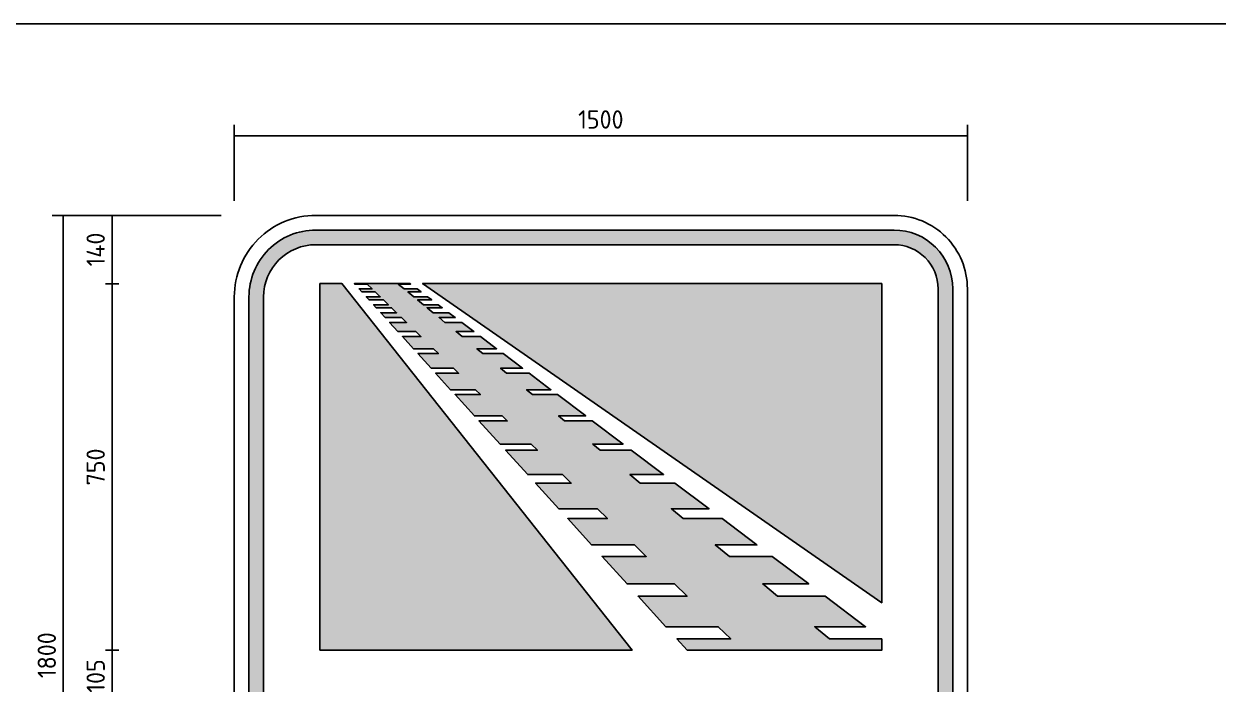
# Model space of a CAD drawing. Header units: millimetres. Extents: x 0 to 420, y 0 to 297.
# Drawn here: x 83.7 to 246.6, y 202.4 to 292.5 of the extents above; entities that cross this region are included whole.
import ezdxf
from ezdxf.enums import TextEntityAlignment as Align

# ---------------------------------------------------------------- set-up
doc = ezdxf.new("R2010")
doc.units = ezdxf.units.MM
doc.header["$MEASUREMENT"] = 0
for name, color, linetype in [('L25', 1, 'Continuous'), ('L35', 3, 'Continuous'), ('T25', 1, 'Continuous'), ('TBLK18', 4, 'Continuous'), ('TBLK25', 1, 'Continuous'), ('TBLK35', 3, 'Continuous'), ('TBLK50', 7, 'Continuous')]:
    doc.layers.add(name, color=color, linetype=linetype)
doc.styles.add('ISO', font='iso3098b.shx')
doc.dimstyles.new('SIGNSDIM', dxfattribs={"dimtxt": 2.5, "dimasz": 0.2, "dimexe": 1.5, "dimexo": 2, "dimgap": 1, "dimtad": 1, "dimdec": 4, "dimlfac": 15, "dimrnd": 1, "dimdsep": 46, "dimtxsty": 'ISO', "dimblk": 'SGNDIM', "dimcen": 2.5, "dimse2": 1, "dimadec": 0, "dimazin": 0, "dimtfac": 1, "dimtdec": 4, "dimtix": 1, "dimtmove": 0, "dimatfit": 3, "dimldrblk": 'SGNDIM', "dimfxl": 1, "dimtolj": 1, "dimtzin": 0, "dimarcsym": 0})

# ---------------------------------------------------------------- blocks, each defined once
blk = doc.blocks.new('SGNDIM')
for p, q in [((0, 0), (-1, 0)), ((0, 4.5), (0, -4.5))]:
    blk.add_line(p, q)
blk = doc.blocks.new('*D2')
at = {"layer": 'DEFPOINTS', "color": 0, "transparency": 16777216}
for p in [(212.39, 277.21), (112.39, 266.38), (212.39, 266.38)]:
    blk.add_point(p, dxfattribs=at)
at = {"layer": 'T25', "color": 0, "lineweight": -2, "transparency": 16777216}
for p, q in [((112.39, 268.38), (112.39, 278.71)), ((212.39, 268.38), (212.39, 278.71)), ((112.59, 277.21), (212.19, 277.21))]:
    blk.add_line(p, q, dxfattribs=at)
at = {"layer": 'T25', "color": 0, "lineweight": -2, "transparency": 16777216, "xscale": 0.2, "yscale": 0.2, "zscale": 0.2, "rotation": 180}
blk.add_blockref('SGNDIM', (112.39, 277.21), dxfattribs=at)
at = {"layer": 'T25', "color": 0, "lineweight": -2, "transparency": 16777216, "xscale": 0.2, "yscale": 0.2, "zscale": 0.2}
blk.add_blockref('SGNDIM', (212.39, 277.21), dxfattribs=at)
at = {"layer": 'T25', "color": 0, "transparency": 16777216, "insert": (162.39, 279.46), "char_height": 2.5, "attachment_point": 5, "style": 'ISO'}
blk.add_mtext('\\A1;1500', dxfattribs=at)
blk = doc.blocks.new('*D9')
at = {"layer": 'DEFPOINTS', "color": 0, "transparency": 16777216}
for p in [(98.59, 266.38), (95.73, 257.06), (98.59, 257.06)]:
    blk.add_point(p, dxfattribs=at)
at = {"layer": 'T25', "color": 0, "lineweight": -2, "transparency": 16777216}
for p, q in [((96.59, 266.38), (94.23, 266.38)), ((95.73, 266.18), (95.73, 257.26))]:
    blk.add_line(p, q, dxfattribs=at)
at = {"layer": 'T25', "color": 0, "lineweight": -2, "transparency": 16777216, "xscale": 0.2, "yscale": 0.2, "zscale": 0.2}
for p, rotation in [((95.73, 266.38), 90), ((95.73, 257.06), 270)]:
    blk.add_blockref('SGNDIM', p, dxfattribs=dict(at, rotation=rotation))
at = {"layer": 'T25', "color": 0, "transparency": 16777216, "insert": (93.48, 261.72), "char_height": 2.5, "attachment_point": 5, "rotation": 90, "style": 'ISO'}
blk.add_mtext('\\A1;140', dxfattribs=at)
blk = doc.blocks.new('*D19')
at = {"layer": 'DEFPOINTS', "color": 0, "transparency": 16777216}
for p in [(112.59, 266.38), (89.06, 146.38), (112.59, 146.38)]:
    blk.add_point(p, dxfattribs=at)
at = {"layer": 'T25', "color": 0, "lineweight": -2, "transparency": 16777216}
for p, q in [((110.59, 266.38), (87.56, 266.38)), ((89.06, 266.18), (89.06, 146.58)), ((110.59, 146.38), (87.56, 146.38))]:
    blk.add_line(p, q, dxfattribs=at)
at = {"layer": 'T25', "color": 0, "lineweight": -2, "transparency": 16777216, "xscale": 0.2, "yscale": 0.2, "zscale": 0.2}
for p, rotation in [((89.06, 266.38), 90), ((89.06, 146.38), 270)]:
    blk.add_blockref('SGNDIM', p, dxfattribs=dict(at, rotation=rotation))
at = {"layer": 'T25', "color": 0, "transparency": 16777216, "insert": (86.81, 206.38), "char_height": 2.5, "attachment_point": 5, "rotation": 90, "style": 'ISO'}
blk.add_mtext('\\A1;1800', dxfattribs=at)
blk = doc.blocks.new('*D21')
at = {"layer": 'DEFPOINTS', "color": 0, "transparency": 16777216}
for p in [(103.04, 207.06), (95.73, 200.04), (103.04, 200.04)]:
    blk.add_point(p, dxfattribs=at)
at = {"layer": 'T25', "color": 0, "lineweight": -2, "transparency": 16777216}
blk.add_line((95.73, 206.86), (95.73, 200.24), dxfattribs=at)
at = {"layer": 'T25', "color": 0, "lineweight": -2, "transparency": 16777216, "xscale": 0.2, "yscale": 0.2, "zscale": 0.2}
for p, rotation in [((95.73, 207.06), 90), ((95.73, 200.04), 270)]:
    blk.add_blockref('SGNDIM', p, dxfattribs=dict(at, rotation=rotation))
at = {"layer": 'T25', "color": 0, "transparency": 16777216, "insert": (93.48, 203.55), "char_height": 2.5, "attachment_point": 5, "rotation": 90, "style": 'ISO'}
blk.add_mtext('\\A1;105', dxfattribs=at)
blk = doc.blocks.new('*D22')
at = {"layer": 'DEFPOINTS', "color": 0, "transparency": 16777216}
for p in [(112.19, 257.06), (95.73, 207.06), (112.19, 207.06)]:
    blk.add_point(p, dxfattribs=at)
at = {"layer": 'T25', "color": 0, "lineweight": -2, "transparency": 16777216}
blk.add_line((95.73, 256.86), (95.73, 207.26), dxfattribs=at)
at = {"layer": 'T25', "color": 0, "lineweight": -2, "transparency": 16777216, "xscale": 0.2, "yscale": 0.2, "zscale": 0.2}
for p, rotation in [((95.73, 257.06), 90), ((95.73, 207.06), 270)]:
    blk.add_blockref('SGNDIM', p, dxfattribs=dict(at, rotation=rotation))
at = {"layer": 'T25', "color": 0, "transparency": 16777216, "insert": (93.48, 232.06), "char_height": 2.5, "attachment_point": 5, "rotation": 90, "style": 'ISO'}
blk.add_mtext('\\A1;750', dxfattribs=at)
blk = doc.blocks.new('A3BBLK')
at = {"layer": 'TBLK50'}
blk.add_line((415.5, 292.5), (13, 292.5), dxfattribs=at)
blk = doc.blocks.new('TBLK NO LA')
blk.add_blockref('A3BBLK', (0, 0))
at = {"layer": 'TBLK18', "style": 'ISO'}
blk.add_attdef('MR_DIRECTORATE', text='', height=1.5, dxfattribs=at).set_placement((381.5, 68.12), align=Align.CENTER)
for tag, p in [('STREET_NAME', (355.51, 62.1)), ('SUBURB_POSTCODE', (388.49, 62.1)), ('TELEPHONE_NO.', (368.31, 59.84)), ('FAX_NO.', (393.56, 59.84))]:
    blk.add_attdef(tag, p, '', height=1.5, dxfattribs=at)
at = {"layer": 'TBLK25', "style": 'ISO'}
for tag, height, p in [('MR_BRANCH', 2, (381.5, 65.2)), ('ROAD_SECTION', 1.75, (384, 29.88)), ('SLK', 1.75, (384, 26.82)), ('CHAINAGE', 1.75, (384, 19.92)), ('LOCAL_AUTHORITY', 1.75, (384, 17.02))]:
    blk.add_attdef(tag, text='', height=height, dxfattribs=at).set_placement(p, align=Align.CENTER)
for tag, p, height in [('FILE_NUMBER', (371.77, 54.24), 2.5), ('DESIGNED_/_DRAWN', (371.77, 49.49), 2), ('VERIFIED', (371.77, 44.49), 2), ('APPROVED', (371.77, 39.49), 2)]:
    blk.add_attdef(tag, p, '', height=height, dxfattribs=at)
at = {"layer": 'TBLK35', "style": 'ISO', "width": 0.9}
for tag, p in [('ROAD_PROJECT&NUMBER', (384, 32.94)), ('DRAWING_DESCRIPTION', (384, 23))]:
    blk.add_attdef(tag, text='', height=2.5, dxfattribs=at).set_placement(p, align=Align.CENTER)
at = {"layer": 'TBLK50', "style": 'ISO'}
blk.add_attdef('MRWA_DRG_NUMBER', (356.29, 6.08), '', height=5, dxfattribs=at)

msp = doc.modelspace()

# ---------------------------------------------------------------- hatches: boundary and pattern name
at = {"layer": 'L25'}
h = msp.add_hatch(color=256, dxfattribs=at)
edge = h.paths.add_edge_path()
edge.add_line((114.3931293, 156.3763522), (114.3931293, 255.2652411))
edge.add_arc((123.5042404, 255.2652411), 9.1111111, 90, 180, ccw=False)
edge.add_line((123.5042404, 264.3763522), (202.3931293, 264.3763522))
edge.add_arc((202.3931293, 256.3763522), 8, 0, 90, ccw=False)
edge.add_line((210.3931293, 256.3763522), (210.3931293, 156.3763522))
edge.add_arc((202.3931293, 156.3763522), 8, -90, 0, ccw=False)
edge.add_line((202.3931293, 148.3763522), (122.3931293, 148.3763522))
edge.add_arc((122.3931293, 156.3763522), 8, 180, 270, ccw=False)
edge = h.paths.add_edge_path(flags=16)
edge.add_line((116.3931293, 156.3763522), (116.3931293, 255.2652411))
edge.add_arc((123.5042404, 255.2652411), 7.1111111, 90, 180, ccw=False)
edge.add_line((123.5042404, 262.3763522), (202.3931293, 262.3763522))
edge.add_arc((202.3931293, 256.3763522), 6, 0, 90, ccw=False)
edge.add_line((208.3931293, 256.3763522), (208.3931293, 156.3763522))
edge.add_arc((202.3931293, 156.3763522), 6, -90, 0, ccw=False)
edge.add_line((202.3931293, 150.3763522), (122.3931293, 150.3763522))
edge.add_arc((122.3931293, 156.3763522), 6, 180, 270, ccw=False)
for points in [[(124.0664864, 207.0649281), (166.6497342, 207.0649281), (127.0765362, 257.0649281), (124.0664864, 257.0649281)], [(146.2692773, 247.5172386), (149.054078, 247.5172386), (151.7092743, 245.5172386), (148.7256215, 245.5172386), (149.5359329, 244.8505719), (152.5943397, 244.8505719), (155.5814355, 242.6005719), (152.270734, 242.6005719), (153.0810454, 241.9339053), (156.466501, 241.9339053), (160.3386622, 239.0172386), (156.6261579, 239.0172386), (157.4364693, 238.3505719), (161.2237276, 238.3505719), (165.4277884, 235.1839053), (161.2854485, 235.1839053), (162.2983378, 234.3505719), (166.5341202, 234.3505719), (170.9594473, 231.0172386), (166.3498949, 231.0172386), (167.7679399, 229.8505719), (172.5083118, 229.8505719), (177.1549053, 226.3505719), (172.0220749, 226.3505719), (173.6426977, 225.0172386), (178.9250361, 225.0172386), (183.6822628, 221.4339053), (177.9981216, 221.4339053), (179.9226112, 219.8505719), (185.7842931, 219.8505719), (190.7627862, 216.1005719), (184.480613, 216.1005719), (186.5063915, 214.4339053), (192.9754497, 214.4339053), (198.5071086, 210.2672386), (191.5708379, 210.2672386), (193.5966164, 208.6005719), (200.7197722, 208.6005719), (200.7197722, 207.0649281), (174.1738958, 207.0649281), (172.7793162, 208.6005719), (180.1243051, 208.6005719), (178.4162784, 210.2672386), (171.2657496, 210.2672386), (167.481833, 214.4339053), (174.1462118, 214.4339053), (172.4381851, 216.1005719), (165.9682664, 216.1005719), (162.5627415, 219.8505719), (168.5951251, 219.8505719), (166.9724998, 221.4339053), (161.1248532, 221.4339053), (157.8706849, 225.0172386), (163.3002424, 225.0172386), (161.9338211, 226.3505719), (156.6598316, 226.3505719), (153.4813417, 229.8505719), (158.3469651, 229.8505719), (157.1513465, 231.0172386), (152.4218451, 231.0172386), (149.3947118, 234.3505719), (153.7352931, 234.3505719), (152.8812798, 235.1839053), (148.6379285, 235.1839053), (145.7621519, 238.3505719), (149.6360291, 238.3505719), (148.9528185, 239.0172386), (145.1567252, 239.0172386), (142.5079836, 241.9339053), (145.9637718, 241.9339053), (145.2805611, 242.6005719), (141.902557, 242.6005719), (139.859242, 244.8505719), (142.9747252, 244.8505719), (142.2915145, 245.5172386), (139.2538154, 245.5172386), (137.4375354, 247.5172386), (140.2418825, 247.5172386), (139.5586718, 248.1839053), (136.8321088, 248.1839053), (135.3185421, 249.8505719), (137.8506452, 249.8505719), (137.1674345, 250.5172386), (134.7131155, 250.5172386), (133.5779405, 251.7672386), (135.8864145, 251.7672386), (135.2032038, 252.4339053), (132.9725139, 252.4339053), (132.3670872, 253.1005719), (134.5199932, 253.1005719), (133.8367825, 253.7672386), (131.7616606, 253.7672386), (131.3832689, 254.1839053), (133.4097758, 254.1839053), (132.7265652, 254.8505719), (130.7778423, 254.8505719), (130.3994506, 255.2672386), (132.2995585, 255.2672386), (131.6163478, 255.9339053), (129.7940239, 255.9339053), (129.4156323, 256.3505719), (131.1893412, 256.3505719), (130.5061305, 257.0172386), (128.8102056, 257.0172386), (128.7668969, 257.0649281), (136.3785832, 257.0649281), (136.4418957, 257.0172386), (134.7477495, 257.0172386), (135.5580609, 256.3505719), (137.3269611, 256.3505719), (137.880127, 255.9339053), (136.0645056, 255.9339053), (136.874817, 255.2672386), (138.7651925, 255.2672386), (139.3183583, 254.8505719), (137.3812616, 254.8505719), (138.191573, 254.1839053), (140.2034238, 254.1839053), (140.7565897, 253.7672386), (138.6980177, 253.7672386), (139.5083291, 253.1005719), (141.6416551, 253.1005719), (142.5267205, 252.4339053), (140.3186405, 252.4339053), (141.1289519, 251.7672386), (143.4117859, 251.7672386), (145.0712836, 250.5172386), (142.6482859, 250.5172386), (143.4585973, 249.8505719), (145.956349, 249.8505719), (148.1690126, 248.1839053), (145.4843758, 248.1839053), (146.2946872, 247.5172386)], [(200.7197722, 257.0649281), (200.7197722, 213.5481385), (138.067382, 257.0649281)]]:
    msp.add_hatch(color=256, dxfattribs=at).paths.add_polyline_path(points)

# ---------------------------------------------------------------- linework, layer by layer
for points in [[(114.3931293, 156.3763522), (114.3931293, 255.2652411, -0.4142135624), (123.5042404, 264.3763522), (202.3931293, 264.3763522, -0.4142135624), (210.3931293, 256.3763522), (210.3931293, 156.3763522, -0.4142135624), (202.3931293, 148.3763522), (122.3931293, 148.3763522, -0.4142135624)], [(116.3931293, 156.3763522), (116.3931293, 255.2652411, -0.4142135624), (123.5042404, 262.3763522), (202.3931293, 262.3763522, -0.4142135624), (208.3931293, 256.3763522), (208.3931293, 156.3763522, -0.4142135624), (202.3931293, 150.3763522), (122.3931293, 150.3763522, -0.4142135624)]]:
    msp.add_lwpolyline(points, format="xyb", close=True, dxfattribs=at)
for points in [[(124.0664864, 207.0649281), (166.6497342, 207.0649281), (127.0765362, 257.0649281), (124.0664864, 257.0649281), (124.0664864, 207.0649281)], [(200.7197722, 257.0649281), (200.7197722, 213.5481385), (138.067382, 257.0649281), (200.7197722, 257.0649281)]]:
    msp.add_lwpolyline(points, dxfattribs=at)
msp.add_lwpolyline([(146.2692773, 247.5172386), (149.054078, 247.5172386), (151.7092743, 245.5172386), (148.7256215, 245.5172386), (149.5359329, 244.8505719), (152.5943397, 244.8505719), (155.5814355, 242.6005719), (152.270734, 242.6005719), (153.0810454, 241.9339053), (156.466501, 241.9339053), (160.3386622, 239.0172386), (156.6261579, 239.0172386), (157.4364693, 238.3505719), (161.2237276, 238.3505719), (165.4277884, 235.1839053), (161.2854485, 235.1839053), (162.2983378, 234.3505719), (166.5341202, 234.3505719), (170.9594473, 231.0172386), (166.3498949, 231.0172386), (167.7679399, 229.8505719), (172.5083118, 229.8505719), (177.1549053, 226.3505719), (172.0220749, 226.3505719), (173.6426977, 225.0172386), (178.9250361, 225.0172386), (183.6822628, 221.4339053), (177.9981216, 221.4339053), (179.9226112, 219.8505719), (185.7842931, 219.8505719), (190.7627862, 216.1005719), (184.480613, 216.1005719), (186.5063915, 214.4339053), (192.9754497, 214.4339053), (198.5071086, 210.2672386), (191.5708379, 210.2672386), (193.5966164, 208.6005719), (200.7197722, 208.6005719), (200.7197722, 207.0649281), (174.1738958, 207.0649281), (172.7793162, 208.6005719), (180.1243051, 208.6005719), (178.4162784, 210.2672386), (171.2657496, 210.2672386), (167.481833, 214.4339053), (174.1462118, 214.4339053), (172.4381851, 216.1005719), (165.9682664, 216.1005719), (162.5627415, 219.8505719), (168.5951251, 219.8505719), (166.9724998, 221.4339053), (161.1248532, 221.4339053), (157.8706849, 225.0172386), (163.3002424, 225.0172386), (161.9338211, 226.3505719), (156.6598316, 226.3505719), (153.4813417, 229.8505719), (158.3469651, 229.8505719), (157.1513465, 231.0172386), (152.4218451, 231.0172386), (149.3947118, 234.3505719), (153.7352931, 234.3505719), (152.8812798, 235.1839053), (148.6379285, 235.1839053), (145.7621519, 238.3505719), (149.6360291, 238.3505719), (148.9528185, 239.0172386), (145.1567252, 239.0172386), (142.5079836, 241.9339053), (145.9637718, 241.9339053), (145.2805611, 242.6005719), (141.902557, 242.6005719), (139.859242, 244.8505719), (142.9747252, 244.8505719), (142.2915145, 245.5172386), (139.2538154, 245.5172386), (137.4375354, 247.5172386), (140.2418825, 247.5172386), (139.5586718, 248.1839053), (136.8321088, 248.1839053), (135.3185421, 249.8505719), (137.8506452, 249.8505719), (137.1674345, 250.5172386), (134.7131155, 250.5172386), (133.5779405, 251.7672386), (135.8864145, 251.7672386), (135.2032038, 252.4339053), (132.9725139, 252.4339053), (132.3670872, 253.1005719), (134.5199932, 253.1005719), (133.8367825, 253.7672386), (131.7616606, 253.7672386), (131.3832689, 254.1839053), (133.4097758, 254.1839053), (132.7265652, 254.8505719), (130.7778423, 254.8505719), (130.3994506, 255.2672386), (132.2995585, 255.2672386), (131.6163478, 255.9339053), (129.7940239, 255.9339053), (129.4156323, 256.3505719), (131.1893412, 256.3505719), (130.5061305, 257.0172386), (128.8102056, 257.0172386), (128.7668969, 257.0649281), (136.3785832, 257.0649281), (136.4418957, 257.0172386), (134.7477495, 257.0172386), (135.5580609, 256.3505719), (137.3269611, 256.3505719), (137.880127, 255.9339053), (136.0645056, 255.9339053), (136.874817, 255.2672386), (138.7651925, 255.2672386), (139.3183583, 254.8505719), (137.3812616, 254.8505719), (138.191573, 254.1839053), (140.2034238, 254.1839053), (140.7565897, 253.7672386), (138.6980177, 253.7672386), (139.5083291, 253.1005719), (141.6416551, 253.1005719), (142.5267205, 252.4339053), (140.3186405, 252.4339053), (141.1289519, 251.7672386), (143.4117859, 251.7672386), (145.0712836, 250.5172386), (142.6482859, 250.5172386), (143.4585973, 249.8505719), (145.956349, 249.8505719), (148.1690126, 248.1839053), (145.4843758, 248.1839053), (146.2946872, 247.5172386)], close=True, dxfattribs=at)
at = {"layer": 'L35'}
msp.add_lwpolyline([(112.3931293, 156.3763522), (112.3931293, 255.2652411, -0.4142135624), (123.5042404, 266.3763522), (202.3931293, 266.3763522, -0.4142135624), (212.3931293, 256.3763522), (212.3931293, 156.3763522, -0.4142135624), (202.3931293, 146.3763522), (122.3931293, 146.3763522, -0.4142135624)], format="xyb", close=True, dxfattribs=at)

# ---------------------------------------------------------------- block references
at = {"layer": 'L25'}
msp.add_blockref('TBLK NO LA', (0.0000007, 0.0000002), dxfattribs=at)

# ---------------------------------------------------------------- dimensions: what is measured, and where the dimension line sits
at = {"layer": 'T25'}
dim = msp.add_linear_dim(base=(212.3931293, 277.2096855), p1=(112.3931293, 266.3763522), p2=(212.3931293, 266.3763522), dimstyle='SIGNSDIM', override={"dimse2": 0}, dxfattribs=at)
dim.commit()
dim.dimension.update_dxf_attribs({"geometry": '*D2', "text_midpoint": (162.3931293, 279.4596855)})
for base, p1, p2, override, picture, middle in [((89.059796, 146.3763522), (112.590255, 266.3763522), (112.590255, 146.3763522), {"dimse2": 0}, '*D19', (86.809796, 206.3763522)), ((95.7264626, 207.0649281), (112.1903014, 257.0649281), (112.1903014, 207.0649281), {"dimse1": 1}, '*D22', (93.4764626, 232.0649281)), ((95.7264626, 200.0430189), (103.0409514, 207.0649281), (103.0409514, 200.0430189), {"dimse1": 1}, '*D21', (93.4764626, 203.5539735))]:
    dim = msp.add_linear_dim(base=base, p1=p1, p2=p2, angle=90, dimstyle='SIGNSDIM', override=override, dxfattribs=at)
    dim.commit()
    dim.dimension.update_dxf_attribs({"geometry": picture, "text_midpoint": middle})
dim = msp.add_linear_dim(base=(95.7264626, 257.0649281), p1=(98.5915162, 266.3763522), p2=(98.5915162, 257.0649281), angle=90, dimstyle='SIGNSDIM', dxfattribs=at)
dim.commit()
dim.dimension.update_dxf_attribs({"geometry": '*D9', "text_midpoint": (93.4764626, 261.7206402)})

doc.saveas('drawing.dxf')
